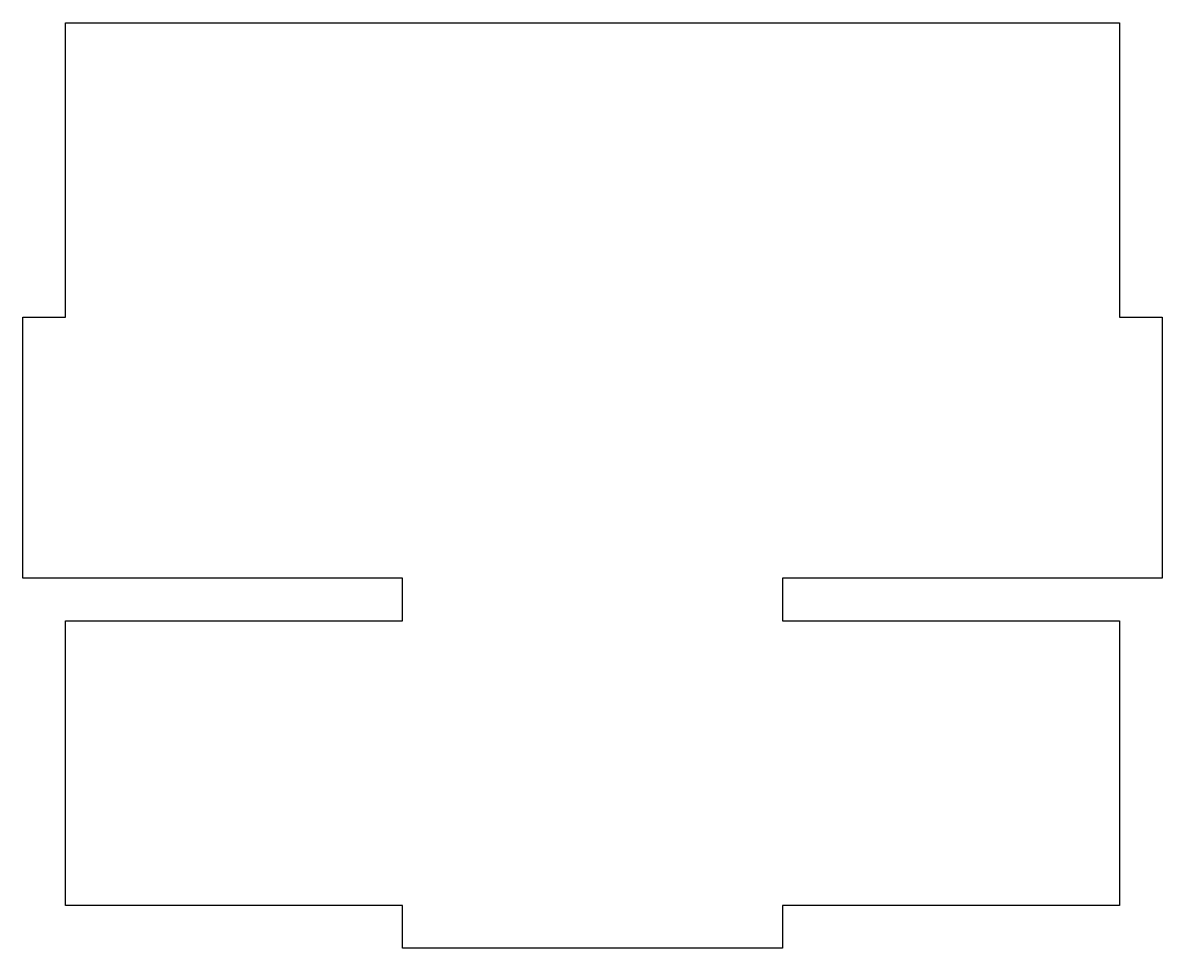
# Model space of a CAD drawing. Header units: millimetres. Extents: x -80 to 0, y 0 to 65.
import ezdxf

# ---------------------------------------------------------------- set-up
doc = ezdxf.new("R2010")
doc.units = ezdxf.units.MM
doc.layers.get('0').update_dxf_attribs({"linetype": 'CONTINUOUS'})

msp = doc.modelspace()

# ---------------------------------------------------------------- linework, layer by layer
msp.add_lwpolyline([(-26.667, 23), (-3, 23), (-3, 3), (-26.667, 3), (-26.667, 0), (-53.333, 0), (-53.333, 3), (-77, 3), (-77, 23), (-53.333, 23), (-53.333, 26), (-80, 26), (-80, 44.333), (-77, 44.333), (-77, 65), (-3, 65), (-3, 44.333), (0, 44.333), (0, 26), (-26.667, 26)], close=True)

doc.saveas('drawing.dxf')
